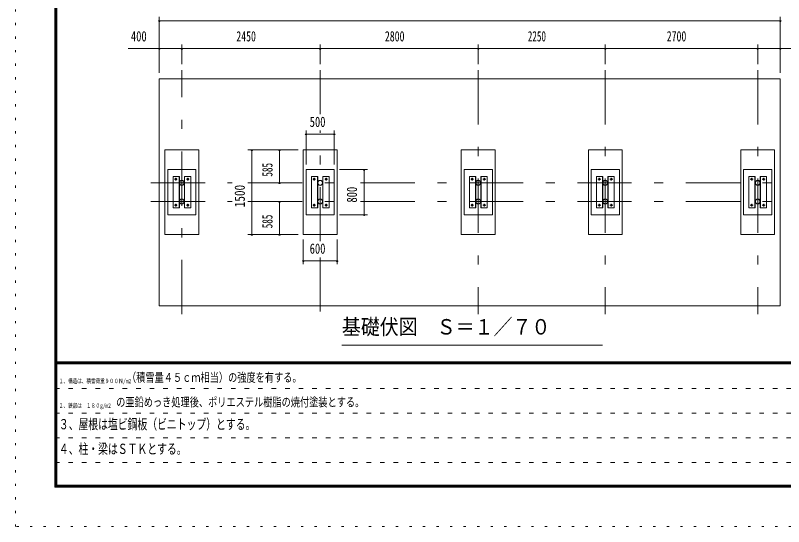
# Model space of a CAD drawing. Units: millimetres, scale not verified, with parts at other scales. Extents: x -31992 to 32005, y -14700 to 14700.
# Drawn here: x -9575 to 4034, y -14700 to -5647 of the extents above; entities that cross this region are included whole.
import ezdxf
from ezdxf.enums import TextEntityAlignment as Align

# ---------------------------------------------------------------- set-up
doc = ezdxf.new("R2010")
doc.units = ezdxf.units.MM
doc.header["$LTSCALE"] = 80
for name, pattern in [('USER1', [3, 1, -2]), ('USER3', [24, 12, -5, 2, -5]), ('USER4', [3, 0.5, -2.5])]:
    doc.linetypes.add(name, pattern=pattern)
doc.layers.add('0-1_0-F1TEXT', color=7, linetype='Continuous')
for name, color, linetype, lineweight in [('0-2_1-07BOLD', 7, 'Continuous', 18), ('0-3_1-27CENTER', 3, 'USER3', 18), ('0-5_1-57DIM', 3, 'Continuous', 18), ('0-C_F-F1PAPER', 5, 'Continuous', 18), ('0-D_F-E_J_ADD', 5, 'USER4', 18)]:
    doc.layers.add(name, color=color, linetype=linetype, lineweight=lineweight)
doc.styles.add('ＭＳ ゴシック', font='')
doc.styles.get('ＭＳ ゴシック').set_extended_font_data('MS Gothic')

msp = doc.modelspace()

# ---------------------------------------------------------------- linework, layer by layer
at = {"layer": '0-2_1-07BOLD'}
for p, q in [((3974.38, -6767.46), (-7025.62, -6767.46)), ((-7025.62, -10787.46), (-7025.62, -6767.46)), ((3974.38, -6767.46), (3974.38, -10787.46)), ((-6325.62, -9527.46), (-6325.62, -8027.46)), ((-4475.62, -8027.46), (-3875.62, -8027.46)), ((-4475.62, -9527.46), (-4475.62, -8027.46)), ((-3875.62, -9527.46), (-3875.62, -8027.46)), ((-1075.62, -9527.46), (-1075.62, -8027.46)), ((574.38, -8027.46), (1174.38, -8027.46)), ((574.38, -9527.46), (574.38, -8027.46)), ((1174.38, -9527.46), (1174.38, -8027.46)), ((3874.38, -9527.46), (3874.38, -8027.46)), ((-6375.62, -8377.46), (-6875.62, -8377.46)), ((-6875.62, -9177.46), (-6875.62, -8377.46)), ((-6375.62, -8377.46), (-6375.62, -9177.46)), ((-3925.62, -8377.46), (-4425.62, -8377.46)), ((-4425.62, -9177.46), (-4425.62, -8377.46)), ((-3925.62, -8377.46), (-3925.62, -9177.46)), ((-1125.62, -8377.46), (-1625.62, -8377.46)), ((-1625.62, -9177.46), (-1625.62, -8377.46)), ((-1125.62, -8377.46), (-1125.62, -9177.46)), ((1124.38, -8377.46), (624.38, -8377.46)), ((1124.38, -8377.46), (1124.38, -9177.46)), ((3824.38, -8377.46), (3324.38, -8377.46)), ((3324.38, -9177.46), (3324.38, -8377.46)), ((3824.38, -8377.46), (3824.38, -9177.46)), ((-6674.68, -9057.46), (-6674.68, -8497.46)), ((-6670.17, -9057.46), (-6670.17, -8497.46)), ((-6469.08, -8497.46), (-6581.08, -8497.46)), ((-6576.57, -9057.46), (-6576.57, -8497.46)), ((-6469.08, -9057.46), (-6469.08, -8497.46)), ((-4224.68, -9057.46), (-4224.68, -8497.46)), ((-4220.17, -9057.46), (-4220.17, -8497.46)), ((-4019.08, -8497.46), (-4131.07, -8497.46)), ((-4126.57, -9057.46), (-4126.57, -8497.46)), ((-4019.08, -9057.46), (-4019.08, -8497.46)), ((-1424.67, -9057.46), (-1424.67, -8497.46)), ((-1420.17, -9057.46), (-1420.17, -8497.46)), ((-1219.08, -8497.46), (-1331.07, -8497.46)), ((-1326.57, -9057.46), (-1326.57, -8497.46)), ((-1219.08, -9057.46), (-1219.08, -8497.46)), ((825.32, -9057.46), (825.32, -8497.46)), ((829.83, -9057.46), (829.83, -8497.46)), ((1030.92, -8497.46), (918.92, -8497.46)), ((923.43, -9057.46), (923.43, -8497.46)), ((1030.92, -9057.46), (1030.92, -8497.46)), ((3525.33, -9057.46), (3525.33, -8497.46)), ((3529.83, -9057.46), (3529.83, -8497.46)), ((3730.92, -8497.46), (3618.93, -8497.46)), ((3623.43, -9057.46), (3623.43, -8497.46)), ((3730.92, -9057.46), (3730.92, -8497.46)), ((-6782.17, -9057.46), (-6670.17, -9057.46)), ((-4332.18, -9057.46), (-4220.17, -9057.46)), ((-1532.17, -9057.46), (-1420.17, -9057.46)), ((717.83, -9057.46), (829.83, -9057.46)), ((3417.83, -9057.46), (3529.83, -9057.46)), ((-6375.62, -9177.46), (-6875.62, -9177.46)), ((-3925.62, -9177.46), (-4425.62, -9177.46)), ((-1125.62, -9177.46), (-1625.62, -9177.46)), ((3824.38, -9177.46), (3324.38, -9177.46)), ((-6925.62, -9527.46), (-6325.62, -9527.46)), ((-4475.62, -9527.46), (-3875.62, -9527.46)), ((-1675.62, -9527.46), (-1075.62, -9527.46)), ((574.38, -9527.46), (1174.38, -9527.46)), ((3274.38, -9527.46), (3874.38, -9527.46)), ((3974.38, -10787.46), (-7025.62, -10787.46))]:
    msp.add_line(p, q, dxfattribs=at)
for points in [[(-6925.62, -9527.46), (-6925.62, -8027.46), (-6325.62, -8027.46)], [(-1675.62, -9527.46), (-1675.62, -8027.46), (-1075.62, -8027.46)], [(3274.38, -9527.46), (3274.38, -8027.46), (3874.38, -8027.46)], [(1124.38, -9177.46), (624.38, -9177.46), (624.38, -8377.46)], [(-6782.17, -9057.46), (-6782.17, -8497.46), (-6670.17, -8497.46)], [(-6469.08, -9057.46), (-6581.08, -9057.46), (-6581.08, -8497.46)], [(-4332.18, -9057.46), (-4332.18, -8497.46), (-4220.17, -8497.46)], [(-4019.08, -9057.46), (-4131.07, -9057.46), (-4131.07, -8497.46)], [(-1532.17, -9057.46), (-1532.17, -8497.46), (-1420.17, -8497.46)], [(-1219.08, -9057.46), (-1331.07, -9057.46), (-1331.07, -8497.46)], [(717.83, -9057.46), (717.83, -8497.46), (829.83, -8497.46)], [(1030.92, -9057.46), (918.92, -9057.46), (918.92, -8497.46)], [(3417.83, -9057.46), (3417.83, -8497.46), (3529.83, -8497.46)], [(3730.92, -9057.46), (3618.93, -9057.46), (3618.93, -8497.46)]]:
    msp.add_lwpolyline(points, dxfattribs=at)
for centre, radius in [((-6732.12, -8547.46), 14.5), ((-6625.62, -8612.46), 44.55), ((-6625.62, -8612.46), 40.35), ((-6519.12, -8547.46), 14.5), ((-4282.12, -8547.46), 14.5), ((-4175.62, -8612.46), 44.55), ((-4175.62, -8612.46), 40.35), ((-4069.12, -8547.46), 14.5), ((-1482.12, -8547.46), 14.5), ((-1375.62, -8612.46), 44.55), ((-1375.62, -8612.46), 40.35), ((-1269.12, -8547.46), 14.5), ((767.88, -8547.46), 14.5), ((874.38, -8612.46), 44.55), ((874.38, -8612.46), 40.35), ((980.88, -8547.46), 14.5), ((3467.88, -8547.46), 14.5), ((3574.38, -8612.46), 44.55), ((3574.38, -8612.46), 40.35), ((3680.88, -8547.46), 14.5), ((-6625.62, -8942.46), 44.55), ((-6625.62, -8942.46), 40.35), ((-4175.62, -8942.46), 44.55), ((-4175.62, -8942.46), 40.35), ((-1375.62, -8942.46), 44.55), ((-1375.62, -8942.46), 40.35), ((874.38, -8942.46), 44.55), ((874.38, -8942.46), 40.35), ((3574.38, -8942.46), 44.55), ((3574.38, -8942.46), 40.35), ((-6732.12, -9007.46), 14.5), ((-6519.12, -9007.46), 14.5), ((-4282.12, -9007.46), 14.5), ((-4069.12, -9007.46), 14.5), ((-1482.12, -9007.46), 14.5), ((-1269.12, -9007.46), 14.5), ((767.88, -9007.46), 14.5), ((980.88, -9007.46), 14.5), ((3467.88, -9007.46), 14.5), ((3680.88, -9007.46), 14.5)]:
    msp.add_circle(centre, radius, dxfattribs=at)
at = {"layer": '0-3_1-27CENTER'}
for p, q in [((-6625.62, -10937.46), (-6625.62, -6617.46)), ((-4175.62, -6617.46), (-4175.62, -7398.88)), ((-1375.62, -6617.46), (-1375.62, -10937.46)), ((874.38, -6617.46), (874.38, -10937.46)), ((3574.38, -6617.46), (3574.38, -10937.46)), ((-4175.62, -9647.46), (-4175.62, -7687.46)), ((-6757.12, -8547.46), (-6707.12, -8547.46)), ((-6732.12, -8522.46), (-6732.12, -8572.46)), ((-6494.12, -8547.46), (-6544.12, -8547.46)), ((-6519.12, -8522.46), (-6519.12, -8572.46)), ((-4307.12, -8547.46), (-4257.12, -8547.46)), ((-4282.12, -8522.46), (-4282.12, -8572.46)), ((-4044.12, -8547.46), (-4094.12, -8547.46)), ((-4069.12, -8522.46), (-4069.12, -8572.46)), ((-1507.12, -8547.46), (-1457.12, -8547.46)), ((-1482.12, -8522.46), (-1482.12, -8572.46)), ((-1244.12, -8547.46), (-1294.12, -8547.46)), ((-1269.12, -8522.46), (-1269.12, -8572.46)), ((742.88, -8547.46), (792.88, -8547.46)), ((767.88, -8522.46), (767.88, -8572.46)), ((1005.88, -8547.46), (955.88, -8547.46)), ((980.88, -8522.46), (980.88, -8572.46)), ((3442.88, -8547.46), (3492.88, -8547.46)), ((3467.88, -8522.46), (3467.88, -8572.46)), ((3705.88, -8547.46), (3655.88, -8547.46)), ((3680.88, -8522.46), (3680.88, -8572.46)), ((-7175.62, -8612.46), (-5736.53, -8612.46)), ((-5455.62, -8612.46), (-3755.62, -8612.46)), ((-3458.69, -8612.46), (4124.38, -8612.46)), ((-7175.62, -8942.46), (-5736.53, -8942.46)), ((-5455.62, -8942.46), (-3755.62, -8942.46)), ((-3458.69, -8942.46), (4124.38, -8942.46)), ((-6757.12, -9007.46), (-6707.12, -9007.46)), ((-6732.12, -9032.46), (-6732.12, -8982.46)), ((-6494.12, -9007.46), (-6544.12, -9007.46)), ((-6519.12, -9032.46), (-6519.12, -8982.46)), ((-4307.12, -9007.46), (-4257.12, -9007.46)), ((-4282.12, -9032.46), (-4282.12, -8982.46)), ((-4044.12, -9007.46), (-4094.12, -9007.46)), ((-4069.12, -9032.46), (-4069.12, -8982.46)), ((-1507.12, -9007.46), (-1457.12, -9007.46)), ((-1482.12, -9032.46), (-1482.12, -8982.46)), ((-1244.12, -9007.46), (-1294.12, -9007.46)), ((-1269.12, -9032.46), (-1269.12, -8982.46)), ((742.88, -9007.46), (792.88, -9007.46)), ((767.88, -9032.46), (767.88, -8982.46)), ((1005.88, -9007.46), (955.88, -9007.46)), ((980.88, -9032.46), (980.88, -8982.46)), ((3442.88, -9007.46), (3492.88, -9007.46)), ((3467.88, -9032.46), (3467.88, -8982.46)), ((3705.88, -9007.46), (3655.88, -9007.46)), ((3680.88, -9032.46), (3680.88, -8982.46)), ((-4175.62, -9932.27), (-4175.62, -10937.46))]:
    msp.add_line(p, q, dxfattribs=at)
at = {"layer": '0-5_1-57DIM'}
for p, q in [((-7025.62, -6662.46), (-7025.62, -5672.46)), ((3974.38, -6662.46), (3974.38, -5672.46)), ((-7011.62, -5742.46), (-7039.62, -5742.46)), ((-7025.62, -5742.46), (3974.38, -5742.46)), ((3988.38, -5742.46), (3960.38, -5742.46)), ((-7575.12, -6232.46), (4523.88, -6232.46)), ((-7011.62, -6232.46), (-7039.62, -6232.46)), ((-6611.62, -6232.46), (-6639.62, -6232.46)), ((-6625.62, -6512.46), (-6625.62, -6162.46)), ((-4161.62, -6232.46), (-4189.62, -6232.46)), ((-4175.62, -6512.46), (-4175.62, -6162.46)), ((-1361.62, -6232.46), (-1389.62, -6232.46)), ((-1375.62, -6512.46), (-1375.62, -6162.46)), ((888.38, -6232.46), (860.38, -6232.46)), ((874.38, -6512.46), (874.38, -6162.46)), ((3588.38, -6232.46), (3560.38, -6232.46)), ((3574.38, -6512.46), (3574.38, -6162.46)), ((3988.38, -6232.46), (3960.38, -6232.46)), ((-4411.62, -7747.46), (-4439.62, -7747.46)), ((-4425.62, -8287.46), (-4425.62, -7687.46)), ((-4425.62, -7747.46), (-3925.62, -7747.46)), ((-3911.62, -7747.46), (-3939.62, -7747.46)), ((-3925.62, -8287.46), (-3925.62, -7687.46)), ((-4565.62, -8027.46), (-5455.62, -8027.46)), ((-5371.62, -8027.46), (-5399.62, -8027.46)), ((-5385.62, -8027.46), (-5385.62, -9527.46)), ((-4881.62, -8027.46), (-4909.62, -8027.46)), ((-4895.62, -8027.46), (-4895.62, -8612.46)), ((-3835.62, -8377.46), (-3338.69, -8377.46)), ((-3384.69, -8377.46), (-3412.69, -8377.46)), ((-3398.69, -8377.46), (-3398.69, -9177.46)), ((-4881.62, -8612.46), (-4909.62, -8612.46)), ((-4881.62, -8942.46), (-4909.62, -8942.46)), ((-4895.62, -8942.46), (-4895.62, -9527.46)), ((-3835.62, -9177.46), (-3338.69, -9177.46)), ((-3384.69, -9177.46), (-3412.69, -9177.46)), ((-4565.62, -9527.46), (-5455.62, -9527.46)), ((-5371.62, -9527.46), (-5399.62, -9527.46)), ((-4881.62, -9527.46), (-4909.62, -9527.46)), ((-4475.62, -9617.46), (-4475.62, -10052.27)), ((-3875.62, -9617.46), (-3875.62, -10052.27)), ((-4461.62, -9992.27), (-4489.62, -9992.27)), ((-4475.62, -9992.27), (-3875.62, -9992.27)), ((-3861.62, -9992.27), (-3889.62, -9992.27)), ((828.24, -11487.46), (-3791.75, -11487.46))]:
    msp.add_line(p, q, dxfattribs=at)
for centre in [(-7025.62, -5742.46), (3974.38, -5742.46), (-7025.62, -6232.46), (-6625.62, -6232.46), (-4175.62, -6232.46), (-1375.62, -6232.46), (874.38, -6232.46), (3574.38, -6232.46), (3974.38, -6232.46), (-4425.62, -7747.46), (-3925.62, -7747.46), (-5385.62, -8027.46), (-4895.62, -8027.46), (-3398.69, -8377.46), (-4895.62, -8612.46), (-4895.62, -8942.46), (-3398.69, -9177.46), (-5385.62, -9527.46), (-4895.62, -9527.46), (-4475.62, -9992.27), (-3875.62, -9992.27)]:
    msp.add_arc(centre, 14, 180, 0, dxfattribs=at)
at = {"layer": '0-C_F-F1PAPER'}
for p, q in [((-8875.08, 14140), (-8875.08, -14000)), ((-8871.58, 14136.5), (-8871.58, -13996.5)), ((-8868.08, 14133), (-8868.08, -13993)), ((-8864.58, 14129.5), (-8864.58, -13989.5)), ((-8861.08, 14126), (-8861.08, -13986)), ((-8857.58, 14122.5), (-8857.58, -13982.5)), ((-8854.08, 14119), (-8854.08, -13979)), ((-8850.58, 14115.5), (-8850.58, -13975.5)), ((-8847.08, 14112), (-8847.08, -13972)), ((-8843.58, 14108.5), (-8843.58, -13968.5)), ((-8840.08, 14105), (-8840.08, -13965)), ((31269.92, -11781), (-8840.08, -11781)), ((31269.92, -11784.5), (-8840.08, -11784.5)), ((31269.92, -11788), (-8840.08, -11788)), ((31269.92, -11791.5), (-8840.08, -11791.5)), ((31269.92, -11795), (-8840.08, -11795)), ((31269.92, -11798.5), (-8840.08, -11798.5)), ((31269.92, -11802), (-8840.08, -11802)), ((31269.92, -11805.5), (-8840.08, -11805.5)), ((31269.92, -11809), (-8840.08, -11809)), ((31269.92, -11812.5), (-8840.08, -11812.5)), ((31269.92, -11816), (-8840.08, -11816)), ((-8875.08, -14000), (31304.92, -14000)), ((-8868.08, -13993), (31297.92, -13993)), ((-8861.08, -13986), (31290.92, -13986)), ((-8854.08, -13979), (31283.92, -13979)), ((-8840.08, -13965), (31269.92, -13965))]:
    msp.add_line(p, q, dxfattribs=at)
at = {"layer": '0-C_F-F1PAPER', "color": 6, "linetype": 'USER1'}
for p, q in [((-8875.08, -12252.8), (16674.92, -12252.8)), ((-8875.08, -12689.6), (16674.93, -12689.6)), ((-8875.08, -13126.4), (16674.93, -13126.4)), ((-8875.08, -13563.2), (13163.73, -13563.2))]:
    msp.add_line(p, q, dxfattribs=at)
at = {"layer": '0-C_F-F1PAPER'}
for points in [[(-8871.58, -13996.5), (31301.42, -13996.5), (31301.42, 14136.5)], [(-8864.58, -13989.5), (31294.42, -13989.5), (31294.42, 14129.5)], [(-8857.58, -13982.5), (31287.42, -13982.5), (31287.42, 14122.5)], [(-8850.58, -13975.5), (31280.42, -13975.5), (31280.42, 14115.5)], [(-8847.08, -13972), (31276.92, -13972), (31276.92, 14112)], [(-8843.58, -13968.5), (31273.42, -13968.5), (31273.42, 14108.5)]]:
    msp.add_lwpolyline(points, dxfattribs=at)
at = {"layer": '0-D_F-E_J_ADD'}
msp.add_line((32004.92, -14700), (-9575.08, -14700), dxfattribs=at)
msp.add_lwpolyline([(-9575.08, -14700), (-9575.08, 14700), (32004.92, 14700)], dxfattribs=at)

# ---------------------------------------------------------------- texts
at = {"layer": '0-1_0-F1TEXT', "style": 'ＭＳ ゴシック'}
for s, height, width, p in [('（積雪量４５ｃｍ相当）の強度を有する。', 155, 0.75, (-7597.59, -12182.8)), ('１、構造は、積雪荷重９００Ｎ/m2', 77.49, 0.75, (-8805.08, -12182.8)), ('２、鉄部は\u3000１８０g/m2', 77.49, 0.75, (-8805.08, -12619.6)), ('\u3000の亜鉛めっき処理後、ポリエステル樹脂の焼付塗装とする。', 155, 0.75, (-7951.64, -12619.6)), ('３、屋根は塩ビ鋼板（ビニトップ）とする。', 182.3, 0.7, (-8805.08, -13031.53)), ('４、柱・梁はＳＴＫとする。', 182.3, 0.7, (-8805.08, -13468.33))]:
    msp.add_text(s, height=height, dxfattribs=dict(at, width=width)).set_placement(p, align=Align.BOTTOM_LEFT)
at = {"layer": '0-5_1-57DIM', "color": 7, "style": 'ＭＳ ゴシック'}
for s, height, width, p in [('400', 182.3, 0.75, (-7528.05, -6162.46)), ('2450', 182.3, 0.7, (-5661.04, -6162.46)), ('2800', 182.3, 0.7, (-3029.4, -6162.46)), ('2250', 182.3, 0.65, (-497.98, -6162.46)), ('2700', 182.3, 0.7, (1963.14, -6162.46)), ('500', 182.3, 0.75, (-4361.04, -7677.46)), ('600', 182.3, 0.75, (-4361.62, -9922.27)), ('基礎伏図\u3000Ｓ＝１／７０', 273.5, 0.9, (-3791.75, -11380.15))]:
    msp.add_text(s, height=height, dxfattribs=dict(at, width=width)).set_placement(p, align=Align.BOTTOM_LEFT)
for s, width, p in [('585', 0.65, (-4965.62, -8501.81)), ('1500', 0.8, (-5455.62, -9044.83)), ('800', 0.75, (-3468.69, -8961.43)), ('585', 0.65, (-4965.62, -9416.81))]:
    msp.add_text(s, height=182.3, rotation=90, dxfattribs=dict(at, width=width)).set_placement(p, align=Align.BOTTOM_LEFT)

doc.saveas('drawing.dxf')
